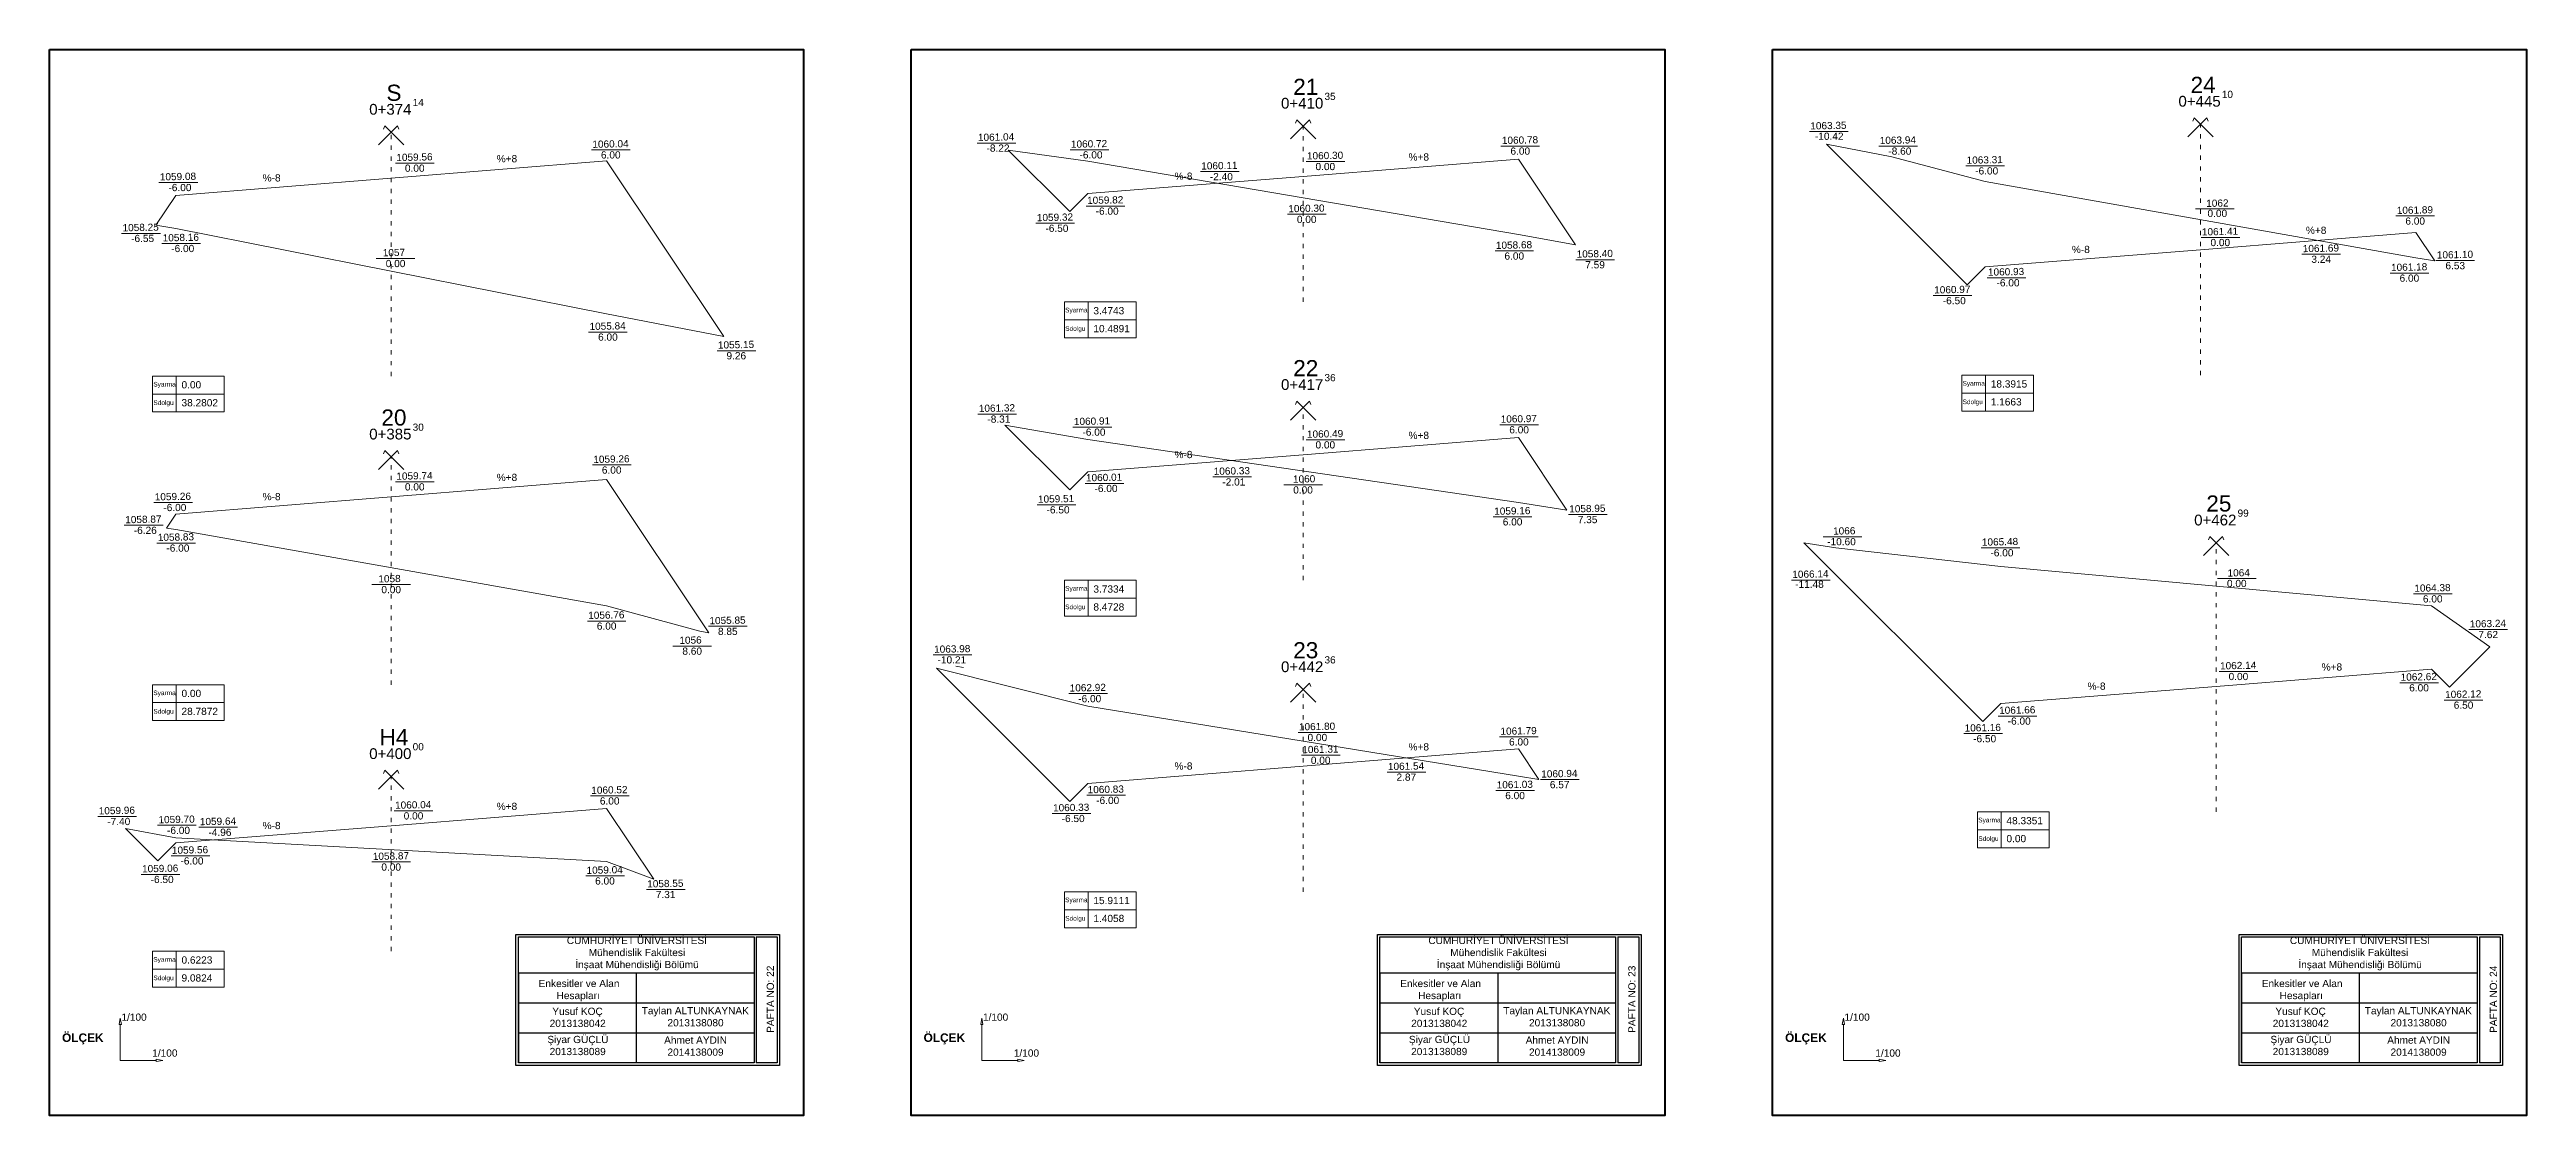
# Model space of a CAD drawing. Header units: millimetres. Extents: x 19067981 to 38137102, y 2652003 to 2652615.
# Drawn here: x 19068709.3 to 19068778.3, y 2652463.7 to 2652493.4 of the extents above; entities that cross this region are included whole.
import ezdxf

# ---------------------------------------------------------------- set-up
doc = ezdxf.new("R2010")
doc.units = ezdxf.units.MM
doc.linetypes.add('ACAD_ISO03W100', pattern=[30, 12, -18])
doc.layers.add('D.K Kesit No', color=93, linetype='Continuous', lineweight=9)
doc.styles.get("Standard").update_dxf_attribs({"font": 'arial.ttf'})

msp = doc.modelspace()

# ---------------------------------------------------------------- linework, layer by layer
at = {"linetype": 'ACAD_ISO03W100', "lineweight": 5, "ltscale": 0.01}
for p, q in [((19068744.196, 2652486.356), (19068744.196, 2652491.256)), ((19068769.194, 2652484.314), (19068769.194, 2652491.311)), ((19068718.794, 2652484.29), (19068718.794, 2652491.087)), ((19068744.196, 2652478.6), (19068744.196, 2652483.417)), ((19068718.794, 2652475.691), (19068718.794, 2652482.038)), ((19068769.632, 2652472.147), (19068769.632, 2652479.643)), ((19068744.196, 2652469.921), (19068744.196, 2652475.554)), ((19068718.794, 2652468.263), (19068718.794, 2652473.134))]:
    msp.add_line(p, q, dxfattribs=at)
at = {"color": 0, "lineweight": 25, "ltscale": 0.2}
for p, q in [((19068722.336, 2652467.666), (19068728.902, 2652467.666)), ((19068722.336, 2652467.666), (19068722.336, 2652467.266)), ((19068722.336, 2652467.666), (19068722.336, 2652465.152)), ((19068725.619, 2652467.666), (19068725.619, 2652465.152)), ((19068746.336, 2652467.666), (19068752.902, 2652467.666)), ((19068746.336, 2652467.666), (19068746.336, 2652467.266)), ((19068746.336, 2652467.666), (19068746.336, 2652465.152)), ((19068749.619, 2652467.666), (19068749.619, 2652465.152)), ((19068770.336, 2652467.666), (19068776.902, 2652467.666)), ((19068770.336, 2652467.666), (19068770.336, 2652467.266)), ((19068770.336, 2652467.666), (19068770.336, 2652465.152)), ((19068773.619, 2652467.666), (19068773.619, 2652465.152)), ((19068722.336, 2652466.828), (19068728.902, 2652466.828)), ((19068746.336, 2652466.828), (19068752.902, 2652466.828)), ((19068770.336, 2652466.828), (19068776.902, 2652466.828)), ((19068722.336, 2652465.99), (19068728.902, 2652465.99)), ((19068746.336, 2652465.99), (19068752.902, 2652465.99)), ((19068770.336, 2652465.99), (19068776.902, 2652465.99))]:
    msp.add_line(p, q, dxfattribs=at)
at = {"color": 0, "lineweight": 40, "ltscale": 0.2}
for points in [[(19068709.275, 2652493.389), (19068730.275, 2652493.389), (19068730.275, 2652463.689), (19068709.275, 2652463.689), (19068709.275, 2652493.389)], [(19068733.275, 2652493.389), (19068754.275, 2652493.389), (19068754.275, 2652463.689), (19068733.275, 2652463.689), (19068733.275, 2652493.389)], [(19068757.275, 2652493.389), (19068778.275, 2652493.389), (19068778.275, 2652463.689), (19068757.275, 2652463.689), (19068757.275, 2652493.389)]]:
    msp.add_lwpolyline(points, dxfattribs=at)
for points in [[(19068722.324, 2652468.734), (19068729.612, 2652468.734), (19068729.612, 2652465.085), (19068722.268, 2652465.085), (19068722.268, 2652468.734), (19068722.324, 2652468.734)], [(19068728.902, 2652465.152), (19068722.336, 2652465.152), (19068722.336, 2652468.666), (19068728.902, 2652468.666)], [(19068728.902, 2652468.666), (19068728.902, 2652465.152)], [(19068728.964, 2652468.666), (19068729.545, 2652468.666), (19068729.545, 2652465.152), (19068728.964, 2652465.152)], [(19068728.964, 2652468.666), (19068728.964, 2652465.152)], [(19068746.324, 2652468.734), (19068753.612, 2652468.734), (19068753.612, 2652465.085), (19068746.268, 2652465.085), (19068746.268, 2652468.734), (19068746.324, 2652468.734)], [(19068752.902, 2652465.152), (19068746.336, 2652465.152), (19068746.336, 2652468.666), (19068752.902, 2652468.666)], [(19068752.902, 2652468.666), (19068752.902, 2652465.152)], [(19068752.964, 2652468.666), (19068753.545, 2652468.666), (19068753.545, 2652465.152), (19068752.964, 2652465.152)], [(19068752.964, 2652468.666), (19068752.964, 2652465.152)], [(19068770.324, 2652468.734), (19068777.612, 2652468.734), (19068777.612, 2652465.085), (19068770.268, 2652465.085), (19068770.268, 2652468.734), (19068770.324, 2652468.734)], [(19068776.902, 2652465.152), (19068770.336, 2652465.152), (19068770.336, 2652468.666), (19068776.902, 2652468.666)], [(19068776.902, 2652468.666), (19068776.902, 2652465.152)], [(19068776.964, 2652468.666), (19068777.545, 2652468.666), (19068777.545, 2652465.152), (19068776.964, 2652465.152)], [(19068776.964, 2652468.666), (19068776.964, 2652465.152)]]:
    msp.add_lwpolyline(points)
at = {"color": 0, "lineweight": 25}
for p in [(19068722.336, 2652466.828), (19068746.336, 2652466.828), (19068770.336, 2652466.828), (19068722.336, 2652465.99), (19068746.336, 2652465.99), (19068770.336, 2652465.99)]:
    msp.add_point(p, dxfattribs=at)
at = {"layer": 'D.K Kesit No', "color": 0, "ltscale": 0.2}
for p, q in [((19068718.617, 2652491.263), (19068718.579, 2652491.171)), ((19068718.794, 2652491.087), (19068718.617, 2652491.263)), ((19068718.794, 2652491.087), (19068718.971, 2652491.263)), ((19068718.971, 2652491.263), (19068719.009, 2652491.171)), ((19068744.196, 2652491.256), (19068743.842, 2652490.902)), ((19068744.019, 2652491.432), (19068743.981, 2652491.34)), ((19068744.196, 2652491.256), (19068744.019, 2652491.432)), ((19068744.196, 2652491.256), (19068744.372, 2652491.432)), ((19068744.196, 2652491.256), (19068744.549, 2652490.902)), ((19068744.372, 2652491.432), (19068744.411, 2652491.34)), ((19068769.194, 2652491.311), (19068768.84, 2652490.957)), ((19068769.017, 2652491.487), (19068768.979, 2652491.395)), ((19068769.194, 2652491.311), (19068769.017, 2652491.487)), ((19068769.194, 2652491.311), (19068769.371, 2652491.487)), ((19068769.194, 2652491.311), (19068769.547, 2652490.957)), ((19068769.371, 2652491.487), (19068769.409, 2652491.395)), ((19068718.794, 2652491.087), (19068718.441, 2652490.733)), ((19068718.794, 2652491.087), (19068719.148, 2652490.733)), ((19068737.545, 2652485.356), (19068737.545, 2652486.356)), ((19068737.545, 2652486.356), (19068739.545, 2652486.356)), ((19068738.205, 2652486.356), (19068738.205, 2652485.356)), ((19068739.545, 2652486.356), (19068739.545, 2652485.356)), ((19068739.545, 2652485.856), (19068737.545, 2652485.856)), ((19068739.545, 2652485.356), (19068737.545, 2652485.356)), ((19068712.144, 2652483.29), (19068712.144, 2652484.29)), ((19068712.144, 2652484.29), (19068714.144, 2652484.29)), ((19068712.804, 2652484.29), (19068712.804, 2652483.29)), ((19068714.144, 2652484.29), (19068714.144, 2652483.29)), ((19068762.543, 2652483.314), (19068762.543, 2652484.314)), ((19068762.543, 2652484.314), (19068764.543, 2652484.314)), ((19068763.203, 2652484.314), (19068763.203, 2652483.314)), ((19068764.543, 2652484.314), (19068764.543, 2652483.314)), ((19068714.144, 2652483.79), (19068712.144, 2652483.79)), ((19068744.019, 2652483.594), (19068743.981, 2652483.502)), ((19068744.196, 2652483.417), (19068744.019, 2652483.594)), ((19068744.196, 2652483.417), (19068744.372, 2652483.594)), ((19068744.372, 2652483.594), (19068744.411, 2652483.502)), ((19068764.543, 2652483.814), (19068762.543, 2652483.814)), ((19068714.144, 2652483.29), (19068712.144, 2652483.29)), ((19068744.196, 2652483.417), (19068743.842, 2652483.064)), ((19068744.196, 2652483.417), (19068744.549, 2652483.064)), ((19068764.543, 2652483.314), (19068762.543, 2652483.314)), ((19068718.617, 2652482.215), (19068718.579, 2652482.122)), ((19068718.794, 2652482.038), (19068718.617, 2652482.215)), ((19068718.794, 2652482.038), (19068718.971, 2652482.215)), ((19068718.971, 2652482.215), (19068719.009, 2652482.122)), ((19068718.794, 2652482.038), (19068718.441, 2652481.684)), ((19068718.794, 2652482.038), (19068719.148, 2652481.684)), ((19068769.632, 2652479.643), (19068769.278, 2652479.29)), ((19068769.455, 2652479.82), (19068769.417, 2652479.728)), ((19068769.632, 2652479.643), (19068769.455, 2652479.82)), ((19068769.632, 2652479.643), (19068769.809, 2652479.82)), ((19068769.632, 2652479.643), (19068769.986, 2652479.29)), ((19068769.809, 2652479.82), (19068769.847, 2652479.728)), ((19068737.545, 2652477.6), (19068737.545, 2652478.6)), ((19068737.545, 2652478.6), (19068739.545, 2652478.6)), ((19068739.545, 2652478.1), (19068737.545, 2652478.1)), ((19068738.205, 2652478.6), (19068738.205, 2652477.6)), ((19068739.545, 2652478.6), (19068739.545, 2652477.6)), ((19068739.545, 2652477.6), (19068737.545, 2652477.6)), ((19068727.394, 2652477.186), (19068727.64, 2652477.138)), ((19068734.526, 2652476.211), (19068734.736, 2652476.171)), ((19068712.144, 2652474.691), (19068712.144, 2652475.691)), ((19068712.144, 2652475.691), (19068714.144, 2652475.691)), ((19068712.804, 2652475.691), (19068712.804, 2652474.691)), ((19068714.144, 2652475.691), (19068714.144, 2652474.691)), ((19068744.196, 2652475.554), (19068743.842, 2652475.201)), ((19068744.019, 2652475.731), (19068743.981, 2652475.639)), ((19068744.196, 2652475.554), (19068744.019, 2652475.731)), ((19068744.196, 2652475.554), (19068744.372, 2652475.731)), ((19068744.196, 2652475.554), (19068744.549, 2652475.201)), ((19068744.372, 2652475.731), (19068744.411, 2652475.639)), ((19068714.144, 2652475.191), (19068712.144, 2652475.191)), ((19068714.144, 2652474.691), (19068712.144, 2652474.691)), ((19068718.617, 2652473.311), (19068718.579, 2652473.219)), ((19068718.794, 2652473.134), (19068718.617, 2652473.311)), ((19068718.794, 2652473.134), (19068718.971, 2652473.311)), ((19068718.971, 2652473.311), (19068719.009, 2652473.219)), ((19068718.794, 2652473.134), (19068718.441, 2652472.781)), ((19068718.794, 2652473.134), (19068719.148, 2652472.781)), ((19068762.981, 2652471.147), (19068762.981, 2652472.147)), ((19068762.981, 2652472.147), (19068764.981, 2652472.147)), ((19068763.641, 2652472.147), (19068763.641, 2652471.147)), ((19068764.981, 2652472.147), (19068764.981, 2652471.147)), ((19068764.981, 2652471.647), (19068762.981, 2652471.647)), ((19068764.981, 2652471.147), (19068762.981, 2652471.147)), ((19068737.545, 2652468.921), (19068737.545, 2652469.921)), ((19068737.545, 2652469.921), (19068739.545, 2652469.921)), ((19068738.205, 2652469.921), (19068738.205, 2652468.921)), ((19068739.545, 2652469.921), (19068739.545, 2652468.921)), ((19068739.545, 2652469.421), (19068737.545, 2652469.421)), ((19068739.545, 2652468.921), (19068737.545, 2652468.921)), ((19068712.144, 2652467.263), (19068712.144, 2652468.263)), ((19068712.144, 2652468.263), (19068714.144, 2652468.263)), ((19068714.144, 2652467.763), (19068712.144, 2652467.763)), ((19068712.804, 2652468.263), (19068712.804, 2652467.263)), ((19068714.144, 2652468.263), (19068714.144, 2652467.263)), ((19068714.144, 2652467.263), (19068712.144, 2652467.263)), ((19068711.217, 2652466.223), (19068711.247, 2652466.403)), ((19068711.247, 2652466.403), (19068711.277, 2652466.223)), ((19068735.217, 2652466.223), (19068735.247, 2652466.403)), ((19068735.247, 2652466.403), (19068735.277, 2652466.223)), ((19068759.217, 2652466.223), (19068759.247, 2652466.403)), ((19068759.247, 2652466.403), (19068759.277, 2652466.223)), ((19068711.277, 2652466.223), (19068711.217, 2652466.223)), ((19068711.247, 2652465.223), (19068711.247, 2652466.223)), ((19068735.277, 2652466.223), (19068735.217, 2652466.223)), ((19068735.247, 2652465.223), (19068735.247, 2652466.223)), ((19068759.277, 2652466.223), (19068759.217, 2652466.223)), ((19068759.247, 2652465.223), (19068759.247, 2652466.223)), ((19068711.247, 2652465.223), (19068712.247, 2652465.223)), ((19068712.247, 2652465.253), (19068712.427, 2652465.223)), ((19068712.247, 2652465.193), (19068712.247, 2652465.253)), ((19068712.427, 2652465.223), (19068712.247, 2652465.193)), ((19068735.247, 2652465.223), (19068736.247, 2652465.223)), ((19068736.247, 2652465.253), (19068736.427, 2652465.223)), ((19068736.247, 2652465.193), (19068736.247, 2652465.253)), ((19068736.427, 2652465.223), (19068736.247, 2652465.193)), ((19068759.247, 2652465.223), (19068760.247, 2652465.223)), ((19068760.247, 2652465.253), (19068760.427, 2652465.223)), ((19068760.247, 2652465.193), (19068760.247, 2652465.253)), ((19068760.427, 2652465.223), (19068760.247, 2652465.193))]:
    msp.add_line(p, q, dxfattribs=at)
at = {"layer": 'D.K Kesit No', "color": 0, "linetype": 'ACAD_ISO03W100', "lineweight": 15, "ltscale": 0.2}
for p, q in [((19068758.301, 2652491.104), (19068759.378, 2652491.104)), ((19068724.372, 2652490.592), (19068725.45, 2652490.592)), ((19068735.114, 2652490.783), (19068736.191, 2652490.783)), ((19068737.704, 2652490.594), (19068738.781, 2652490.594)), ((19068749.709, 2652490.7), (19068750.786, 2652490.7)), ((19068760.235, 2652490.698), (19068761.312, 2652490.698)), ((19068718.912, 2652490.224), (19068719.989, 2652490.224)), ((19068741.335, 2652489.987), (19068742.412, 2652489.987)), ((19068744.278, 2652490.269), (19068745.356, 2652490.269)), ((19068762.655, 2652490.148), (19068763.732, 2652490.148)), ((19068712.324, 2652489.684), (19068713.402, 2652489.684)), ((19068736.755, 2652488.548), (19068737.832, 2652488.548)), ((19068738.153, 2652489.028), (19068739.231, 2652489.028)), ((19068743.76, 2652488.797), (19068744.837, 2652488.797)), ((19068769.054, 2652488.947), (19068770.132, 2652488.947)), ((19068774.638, 2652488.751), (19068775.715, 2652488.751)), ((19068711.284, 2652488.266), (19068712.362, 2652488.266)), ((19068712.403, 2652487.985), (19068713.48, 2652487.985)), ((19068749.542, 2652487.776), (19068750.619, 2652487.776)), ((19068769.21, 2652488.152), (19068770.287, 2652488.152)), ((19068772.02, 2652487.685), (19068773.097, 2652487.685)), ((19068718.378, 2652487.567), (19068719.455, 2652487.567)), ((19068751.792, 2652487.533), (19068752.87, 2652487.533)), ((19068763.249, 2652487.03), (19068764.327, 2652487.03)), ((19068774.478, 2652487.16), (19068775.555, 2652487.16)), ((19068775.755, 2652487.508), (19068776.832, 2652487.508)), ((19068761.752, 2652486.534), (19068762.829, 2652486.534)), ((19068724.292, 2652485.518), (19068725.37, 2652485.518)), ((19068727.87, 2652484.998), (19068728.947, 2652484.998)), ((19068735.138, 2652483.232), (19068736.215, 2652483.232)), ((19068737.786, 2652482.869), (19068738.864, 2652482.869)), ((19068749.676, 2652482.934), (19068750.753, 2652482.934)), ((19068744.278, 2652482.514), (19068745.356, 2652482.514)), ((19068724.398, 2652481.813), (19068725.476, 2652481.813)), ((19068741.682, 2652481.481), (19068742.759, 2652481.481)), ((19068712.182, 2652480.769), (19068713.259, 2652480.769)), ((19068718.912, 2652481.344), (19068719.989, 2652481.344)), ((19068738.123, 2652481.3), (19068739.2, 2652481.3)), ((19068743.657, 2652481.258), (19068744.734, 2652481.258)), ((19068711.359, 2652480.132), (19068712.437, 2652480.132)), ((19068736.786, 2652480.704), (19068737.863, 2652480.704)), ((19068749.494, 2652480.368), (19068750.572, 2652480.368)), ((19068751.585, 2652480.433), (19068752.662, 2652480.433)), ((19068712.267, 2652479.639), (19068713.344, 2652479.639)), ((19068758.687, 2652479.807), (19068759.765, 2652479.807)), ((19068763.081, 2652479.507), (19068764.158, 2652479.507)), ((19068718.256, 2652478.481), (19068719.333, 2652478.481)), ((19068757.799, 2652478.608), (19068758.876, 2652478.608)), ((19068769.669, 2652478.653), (19068770.746, 2652478.653)), ((19068775.128, 2652478.223), (19068776.205, 2652478.223)), ((19068724.257, 2652477.465), (19068725.334, 2652477.465)), ((19068727.633, 2652477.318), (19068728.71, 2652477.318)), ((19068726.641, 2652476.767), (19068727.718, 2652476.767)), ((19068776.673, 2652477.229), (19068777.75, 2652477.229)), ((19068733.893, 2652476.523), (19068734.97, 2652476.523)), ((19068769.715, 2652476.06), (19068770.792, 2652476.06)), ((19068737.669, 2652475.443), (19068738.746, 2652475.443)), ((19068774.745, 2652475.745), (19068775.823, 2652475.745)), ((19068775.985, 2652475.262), (19068777.062, 2652475.262)), ((19068763.56, 2652474.818), (19068764.638, 2652474.818)), ((19068744.056, 2652474.361), (19068745.133, 2652474.361)), ((19068749.669, 2652474.238), (19068750.747, 2652474.238)), ((19068762.6, 2652474.327), (19068763.677, 2652474.327)), ((19068744.148, 2652473.725), (19068745.226, 2652473.725)), ((19068746.534, 2652473.256), (19068747.612, 2652473.256)), ((19068724.343, 2652472.592), (19068725.42, 2652472.592)), ((19068738.17, 2652472.609), (19068739.247, 2652472.609)), ((19068749.564, 2652472.743), (19068750.641, 2652472.743)), ((19068750.806, 2652473.047), (19068751.883, 2652473.047)), ((19068710.621, 2652472.02), (19068711.698, 2652472.02)), ((19068718.877, 2652472.177), (19068719.954, 2652472.177)), ((19068737.206, 2652472.103), (19068738.283, 2652472.103)), ((19068712.285, 2652471.773), (19068713.362, 2652471.773)), ((19068713.438, 2652471.719), (19068714.516, 2652471.719)), ((19068711.828, 2652470.406), (19068712.905, 2652470.406)), ((19068712.66, 2652470.921), (19068713.737, 2652470.921)), ((19068718.256, 2652470.751), (19068719.333, 2652470.751)), ((19068724.211, 2652470.363), (19068725.288, 2652470.363)), ((19068725.901, 2652469.985), (19068726.978, 2652469.985))]:
    msp.add_line(p, q, dxfattribs=at)
at = {"layer": 'D.K Kesit No', "color": 1, "lineweight": 0, "ltscale": 0.2}
for p, q in [((19068735.981, 2652490.589), (19068738.196, 2652490.274)), ((19068737.696, 2652488.874), (19068735.981, 2652490.589)), ((19068758.774, 2652490.752), (19068760.594, 2652490.402)), ((19068758.774, 2652490.752), (19068762.694, 2652486.832)), ((19068728.055, 2652485.395), (19068724.794, 2652490.286)), ((19068738.196, 2652490.274), (19068750.196, 2652488.234)), ((19068750.196, 2652490.334), (19068751.785, 2652487.949)), ((19068760.594, 2652490.402), (19068763.194, 2652489.712)), ((19068712.24, 2652488.494), (19068712.794, 2652489.326)), ((19068738.196, 2652489.374), (19068737.696, 2652488.874)), ((19068763.194, 2652489.712), (19068775.194, 2652487.582)), ((19068712.24, 2652488.494), (19068712.794, 2652488.406)), ((19068712.794, 2652488.406), (19068724.794, 2652486.026)), ((19068750.196, 2652488.234), (19068751.785, 2652487.949)), ((19068775.194, 2652488.292), (19068775.722, 2652487.5)), ((19068763.194, 2652487.332), (19068762.694, 2652486.832)), ((19068775.194, 2652487.582), (19068775.722, 2652487.5)), ((19068724.794, 2652486.026), (19068728.055, 2652485.395)), ((19068735.89, 2652482.924), (19068738.196, 2652482.519)), ((19068737.696, 2652481.119), (19068735.89, 2652482.924)), ((19068738.196, 2652482.519), (19068750.196, 2652480.769)), ((19068750.196, 2652482.579), (19068751.543, 2652480.557)), ((19068738.196, 2652481.619), (19068737.696, 2652481.119)), ((19068727.64, 2652477.138), (19068724.794, 2652481.406)), ((19068750.196, 2652480.769), (19068751.543, 2652480.557)), ((19068712.534, 2652480.056), (19068712.794, 2652480.446)), ((19068712.534, 2652480.056), (19068712.794, 2652480.016)), ((19068712.794, 2652480.016), (19068724.794, 2652477.886)), ((19068758.149, 2652479.648), (19068759.032, 2652479.505)), ((19068758.149, 2652479.648), (19068763.132, 2652474.665)), ((19068759.032, 2652479.505), (19068763.632, 2652478.985)), ((19068763.632, 2652478.985), (19068775.632, 2652477.885)), ((19068724.794, 2652477.886), (19068727.394, 2652477.186)), ((19068775.632, 2652477.885), (19068777.256, 2652476.749)), ((19068777.256, 2652476.749), (19068776.132, 2652475.625)), ((19068733.986, 2652476.149), (19068738.196, 2652475.09)), ((19068737.696, 2652472.44), (19068733.986, 2652476.149)), ((19068775.632, 2652476.125), (19068776.132, 2652475.625)), ((19068738.196, 2652475.09), (19068750.196, 2652473.14)), ((19068763.632, 2652475.165), (19068763.132, 2652474.665)), ((19068750.196, 2652473.9), (19068750.761, 2652473.051)), ((19068738.196, 2652472.94), (19068737.696, 2652472.44)), ((19068750.196, 2652473.14), (19068750.761, 2652473.051)), ((19068724.794, 2652472.242), (19068726.105, 2652470.276)), ((19068711.391, 2652471.685), (19068712.794, 2652471.422)), ((19068712.294, 2652470.782), (19068711.391, 2652471.685)), ((19068712.794, 2652471.282), (19068712.294, 2652470.782)), ((19068712.794, 2652471.422), (19068724.794, 2652470.762)), ((19068724.794, 2652470.762), (19068726.105, 2652470.276))]:
    msp.add_line(p, q, dxfattribs=at)
at = {"layer": 'D.K Kesit No', "lineweight": 0, "ltscale": 0.2}
for p, q in [((19068712.794, 2652489.326), (19068718.794, 2652489.806)), ((19068724.794, 2652490.286), (19068718.794, 2652489.806)), ((19068738.196, 2652489.374), (19068744.196, 2652489.854)), ((19068750.196, 2652490.334), (19068744.196, 2652489.854)), ((19068763.194, 2652487.332), (19068769.194, 2652487.812)), ((19068775.194, 2652488.292), (19068769.194, 2652487.812)), ((19068750.196, 2652482.579), (19068744.196, 2652482.099)), ((19068738.196, 2652481.619), (19068744.196, 2652482.099)), ((19068712.794, 2652480.446), (19068718.794, 2652480.926)), ((19068724.794, 2652481.406), (19068718.794, 2652480.926)), ((19068775.632, 2652476.125), (19068769.632, 2652475.645)), ((19068763.632, 2652475.165), (19068769.632, 2652475.645)), ((19068750.196, 2652473.9), (19068744.196, 2652473.42)), ((19068738.196, 2652472.94), (19068744.196, 2652473.42)), ((19068724.794, 2652472.242), (19068718.794, 2652471.762)), ((19068712.794, 2652471.282), (19068718.794, 2652471.762))]:
    msp.add_line(p, q, dxfattribs=at)

# ---------------------------------------------------------------- texts
at = {"color": 7, "lineweight": 20, "attachment_point": 5}
for s, insert, char_height, width in [('21', (19068744.27, 2652492.349), 0.45, 16.65294), ('24', (19068769.268, 2652492.404), 0.45, 16.65294), ('0+374', (19068718.769, 2652491.721), 0.3, 16.65294), ('S', (19068718.869, 2652492.181), 0.45, 16.65294), ('14', (19068719.546, 2652491.914), 0.2, 16.65294), ('0+410', (19068744.17, 2652491.89), 0.3, 16.65294), ('35', (19068744.947, 2652492.083), 0.2, 16.65294), ('0+445', (19068769.169, 2652491.945), 0.3, 16.65294), ('10', (19068769.945, 2652492.138), 0.2, 16.65294), ('0+417', (19068744.17, 2652484.051), 0.3, 16.65294), ('22', (19068744.27, 2652484.511), 0.45, 16.65294), ('36', (19068744.947, 2652484.245), 0.2, 16.65294), ('0+385', (19068718.769, 2652482.672), 0.3, 16.65294), ('20', (19068718.869, 2652483.132), 0.45, 16.65294), ('30', (19068719.546, 2652482.865), 0.2, 16.65294), ('25', (19068769.707, 2652480.737), 0.45, 16.65294), ('0+462', (19068769.607, 2652480.277), 0.3, 16.65294), ('99', (19068770.383, 2652480.471), 0.2, 16.65294), ('23', (19068744.27, 2652476.648), 0.45, 16.65294), ('0+442', (19068744.17, 2652476.189), 0.3, 16.65294), ('36', (19068744.947, 2652476.382), 0.2, 16.65294), ('0+400', (19068718.769, 2652473.768), 0.3, 16.65294), ('H4', (19068718.869, 2652474.228), 0.45, 16.65294), ('00', (19068719.546, 2652473.962), 0.2, 16.65294), ('{\\fArial|b1|i0|c162|p34;ÖLÇEK}', (19068710.202, 2652465.821), 0.23657, 13.13195), ('{\\fArial|b1|i0|c162|p34;ÖLÇEK}', (19068734.202, 2652465.821), 0.23657, 13.13195), ('{\\fArial|b1|i0|c162|p34;ÖLÇEK}', (19068758.202, 2652465.821), 0.23657, 13.13195)]:
    msp.add_mtext(s, dxfattribs=dict(at, insert=insert, char_height=char_height, width=width))
at = {"color": 1, "lineweight": 5, "char_height": 0.2, "width": 0.87201, "attachment_point": 1, "rotation": 1.14576}
for s, insert in [('{\\C0;1063.35}', (19068758.323, 2652491.36)), ('{\\C0;1059.56}', (19068718.934, 2652490.48)), ('{\\C0;1060.04}', (19068724.395, 2652490.848)), ('{\\C0;1061.04}', (19068735.136, 2652491.039)), ('{\\C0;1060.72}', (19068737.726, 2652490.85)), ('{\\C0;1060.30}', (19068744.301, 2652490.525)), ('{\\C0;1060.78}', (19068749.731, 2652490.956)), ('{\\C0;1063.94}', (19068760.257, 2652490.954)), ('{\\C0;1063.31}', (19068762.677, 2652490.404)), ('{\\C0;1059.08}', (19068712.346, 2652489.94)), ('{\\C0;1060.11}', (19068741.357, 2652490.243)), ('{\\C0;1059.82}', (19068738.176, 2652489.284)), ('{\\C0;1060.30}', (19068743.782, 2652489.053)), ('{\\C0;1062}', (19068769.352, 2652489.202)), ('{\\C0;1058.25}', (19068711.307, 2652488.522)), ('{\\C0;1059.32}', (19068736.777, 2652488.804)), ('{\\C0;1061.41}', (19068769.232, 2652488.408)), ('{\\C0;1061.89}', (19068774.66, 2652489.006)), ('{\\C0;1058.16}', (19068712.425, 2652488.241)), ('{\\C0;  1057}', (19068718.4, 2652487.823)), ('{\\C0;1058.68}', (19068749.564, 2652488.032)), ('{\\C0;1058.40}', (19068751.814, 2652487.789)), ('{\\C0;1061.69}', (19068772.042, 2652487.941)), ('{\\C0;1061.10}', (19068775.777, 2652487.764)), ('{\\C0;1060.93}', (19068763.272, 2652487.286)), ('{\\C0;1061.18}', (19068774.5, 2652487.416)), ('{\\C0;1060.97}', (19068761.774, 2652486.79)), ('{\\C0;1055.84}', (19068724.315, 2652485.774)), ('{\\C0;1055.15}', (19068727.892, 2652485.254)), ('{\\C0;1061.32}', (19068735.16, 2652483.488)), ('{\\C0;1060.91}', (19068737.809, 2652483.124)), ('{\\C0;1060.97}', (19068749.698, 2652483.19)), ('{\\C0;1060.49}', (19068744.301, 2652482.77)), ('{\\C0;1059.74}', (19068718.934, 2652481.6)), ('{\\C0;1059.26}', (19068724.421, 2652482.068)), ('{\\C0;1060.01}', (19068738.145, 2652481.556)), ('{\\C0;1060.33}', (19068741.704, 2652481.737)), ('{\\C0;   1060}', (19068743.679, 2652481.514)), ('{\\C0;1059.26}', (19068712.204, 2652481.024)), ('{\\C0;1059.51}', (19068736.808, 2652480.96)), ('{\\C0;1058.87}', (19068711.382, 2652480.388)), ('{\\C0;1059.16}', (19068749.517, 2652480.624)), ('{\\C0;1058.95}', (19068751.607, 2652480.689)), ('{\\C0;1066}', (19068758.958, 2652480.071)), ('{\\C0;1058.83}', (19068712.289, 2652479.894)), ('{\\C0;1065.48}', (19068763.103, 2652479.763)), ('{\\C0;  1058}', (19068718.278, 2652478.736)), ('{\\C0;1066.14}', (19068757.821, 2652478.864)), ('{\\C0;1064}', (19068769.947, 2652478.903)), ('{\\C0;1064.38}', (19068775.15, 2652478.479)), ('{\\C0;1056.76}', (19068724.279, 2652477.721)), ('{\\C0;1055.85}', (19068727.655, 2652477.574)), ('{\\C0;1063.24}', (19068776.695, 2652477.484)), ('{\\C0;  1056}', (19068726.663, 2652477.023)), ('{\\C0;1063.98}', (19068733.915, 2652476.778)), ('{\\C0;1062.14}', (19068769.737, 2652476.316)), ('{\\C0;1062.62}', (19068774.768, 2652476.001)), ('{\\C0;1062.92}', (19068737.691, 2652475.699)), ('{\\C0;1062.12}', (19068776.007, 2652475.518)), ('{\\C0;1061.80}', (19068744.078, 2652474.617)), ('{\\C0;1061.16}', (19068762.622, 2652474.583)), ('{\\C0;1061.66}', (19068763.583, 2652475.074)), ('{\\C0;1061.31}', (19068744.171, 2652473.981)), ('{\\C0;1061.79}', (19068749.692, 2652474.493)), ('{\\C0;1061.54}', (19068746.557, 2652473.511)), ('{\\C0;1060.94}', (19068750.828, 2652473.302)), ('{\\C0;1060.52}', (19068724.365, 2652472.848)), ('{\\C0;1060.83}', (19068738.192, 2652472.865)), ('{\\C0;1061.03}', (19068749.586, 2652472.999)), ('{\\C0;1059.96}', (19068710.643, 2652472.276)), ('{\\C0;1059.70}', (19068712.307, 2652472.028)), ('{\\C0;1059.64}', (19068713.461, 2652471.975)), ('{\\C0;1060.04}', (19068718.899, 2652472.433)), ('{\\C0;1060.33}', (19068737.228, 2652472.359)), ('{\\C0;1059.56}', (19068712.682, 2652471.177)), ('{\\C0;1059.06}', (19068711.85, 2652470.661)), ('{\\C0;1058.87}', (19068718.278, 2652471.007)), ('{\\C0;1059.04}', (19068724.233, 2652470.619)), ('{\\C0;1058.55}', (19068725.923, 2652470.241))]:
    msp.add_mtext(s, dxfattribs=dict(at, insert=insert))
at = {"color": 0, "lineweight": 25, "ltscale": 0.2, "char_height": 0.20127, "attachment_point": 1}
for s, width, insert in [('\\pi1.3491;CUMHURİYET ÜNİVERSİTESİ\\P\\pi1.9593;Mühendislik Fakültesi\\P\\pi1.5862;İnşaat Mühendisliği Bölümü', 6.56651, (19068722.336, 2652468.666)), ('\\pi1.3491;CUMHURİYET ÜNİVERSİTESİ\\P\\pi1.9593;Mühendislik Fakültesi\\P\\pi1.5862;İnşaat Mühendisliği Bölümü', 6.56651, (19068746.336, 2652468.666)), ('\\pi1.3491;CUMHURİYET ÜNİVERSİTESİ\\P\\pi1.9593;Mühendislik Fakültesi\\P\\pi1.5862;İnşaat Mühendisliği Bölümü', 6.56651, (19068770.336, 2652468.666)), ('\\pi0.48699; Enkesitler ve Alan \\P\\pi1.0643;Hesapları', 3.28325, (19068722.336, 2652467.467)), ('\\pi0.48699; Enkesitler ve Alan \\P\\pi1.0643;Hesapları', 3.28325, (19068746.336, 2652467.467)), ('\\pi0.48699; Enkesitler ve Alan \\P\\pi1.0643;Hesapları', 3.28325, (19068770.336, 2652467.467)), ('\\pi0.94438;Yusuf KOÇ\\P\\pi0.87127;2013138042', 3.28325, (19068722.336, 2652466.691)), ('\\pi0.15289;Taylan ALTUNKAYNAK\\P\\pi0.87059;2013138080', 3.28325, (19068725.619, 2652466.709)), ('\\pi0.94438;Yusuf KOÇ\\P\\pi0.87127;2013138042', 3.28325, (19068746.336, 2652466.691)), ('\\pi0.15289;Taylan ALTUNKAYNAK\\P\\pi0.87059;2013138080', 3.28325, (19068749.619, 2652466.709)), ('\\pi0.94438;Yusuf KOÇ\\P\\pi0.87127;2013138042', 3.28325, (19068770.336, 2652466.691)), ('\\pi0.15289;Taylan ALTUNKAYNAK\\P\\pi0.87059;2013138080', 3.28325, (19068773.619, 2652466.709)), ('\\pi0.80778;Şiyar GÜÇLÜ\\P\\pi0.87004;2013138089', 3.28325, (19068722.336, 2652465.907)), ('\\pi0.77812;Ahmet AYDIN\\P\\pi0.87004;2014138009', 3.28325, (19068725.619, 2652465.89)), ('\\pi0.80778;Şiyar GÜÇLÜ\\P\\pi0.87004;2013138089', 3.28325, (19068746.336, 2652465.907)), ('\\pi0.77812;Ahmet AYDIN\\P\\pi0.87004;2014138009', 3.28325, (19068749.619, 2652465.89)), ('\\pi0.80778;Şiyar GÜÇLÜ\\P\\pi0.87004;2013138089', 3.28325, (19068770.336, 2652465.907)), ('\\pi0.77812;Ahmet AYDIN\\P\\pi0.87004;2014138009', 3.28325, (19068773.619, 2652465.89))]:
    msp.add_mtext_dynamic_manual_height_columns(s, width=width, gutter_width=1.006, heights=[0], dxfattribs=dict(at, insert=insert))
at = {"color": 0, "lineweight": 25, "ltscale": 0.2, "char_height": 0.20127, "attachment_point": 1, "rotation": 90}
for s, insert in [('\\pi0.83765;PAFTA NO: 22', (19068729.254, 2652465.152)), ('\\pi0.83662;PAFTA NO: 23', (19068753.254, 2652465.152)), ('\\pi0.83703;PAFTA NO: 24', (19068777.254, 2652465.152))]:
    msp.add_mtext_dynamic_manual_height_columns(s, width=3.5138, gutter_width=1.006, heights=[0], dxfattribs=dict(at, insert=insert))
at = {"layer": 'D.K Kesit No', "color": 0, "linetype": 'ACAD_ISO03W100', "ltscale": 0.2, "char_height": 0.2013, "width": 0.58936, "attachment_point": 1}
for s, insert in [('%+8', (19068721.732, 2652490.447)), ('%+8', (19068747.133, 2652490.495)), ('%-8', (19068715.212, 2652489.913)), ('%-8', (19068740.614, 2652489.96)), ('%+8', (19068772.131, 2652488.453)), ('%-8', (19068765.612, 2652487.919)), ('%-8', (19068740.614, 2652482.205)), ('%+8', (19068747.133, 2652482.739)), ('%+8', (19068721.732, 2652481.567)), ('%-8', (19068715.212, 2652481.033)), ('%+8', (19068772.57, 2652476.286)), ('%-8', (19068766.05, 2652475.751)), ('%+8', (19068747.133, 2652474.06)), ('%-8', (19068740.614, 2652473.526)), ('%-8', (19068715.212, 2652471.868)), ('%+8', (19068721.732, 2652472.402)), ('1/100', (19068711.278, 2652466.529)), ('1/100', (19068735.278, 2652466.529)), ('1/100', (19068759.278, 2652466.529)), ('1/100', (19068712.137, 2652465.529)), ('1/100', (19068736.137, 2652465.529)), ('1/100', (19068760.137, 2652465.529))]:
    msp.add_mtext(s, dxfattribs=dict(at, insert=insert))
at = {"layer": 'D.K Kesit No', "color": 0, "linetype": 'ACAD_ISO03W100', "ltscale": 0.2, "char_height": 0.2013, "attachment_point": 1}
for s, insert in [('6.00', (19068724.636, 2652490.553)), ('-8.22', (19068735.377, 2652490.743)), ('-6.00', (19068737.968, 2652490.554)), ('6.00', (19068749.972, 2652490.66)), ('-10.42', (19068758.454, 2652491.074)), ('-8.60', (19068760.499, 2652490.659)), ('0.00', (19068719.175, 2652490.184)), ('-2.40', (19068741.598, 2652489.947)), ('0.00', (19068744.542, 2652490.229)), ('-6.00', (19068762.919, 2652490.108)), ('-6.00', (19068712.588, 2652489.644)), ('-6.50', (19068737.018, 2652488.508)), ('-6.00', (19068738.417, 2652488.988)), ('0.00', (19068744.023, 2652488.757)), ('0.00', (19068769.39, 2652488.924)), ('6.00', (19068774.902, 2652488.711)), ('-6.55', (19068711.548, 2652488.226)), ('-6.00', (19068712.666, 2652487.946)), ('6.00', (19068749.805, 2652487.736)), ('0.00', (19068769.473, 2652488.112)), ('0.00', (19068718.642, 2652487.527)), ('7.59', (19068752.056, 2652487.493)), ('-6.00', (19068763.513, 2652486.99)), ('3.24', (19068772.283, 2652487.646)), ('6.00', (19068774.741, 2652487.12)), ('6.53', (19068776.018, 2652487.468)), ('-6.50', (19068762.016, 2652486.494)), ('6.00', (19068724.556, 2652485.478)), ('9.26', (19068728.133, 2652484.958)), ('-8.31', (19068735.401, 2652483.192)), ('-6.00', (19068738.05, 2652482.829)), ('6.00', (19068749.94, 2652482.895)), ('0.00', (19068744.542, 2652482.474)), ('6.00', (19068724.662, 2652481.773)), ('-2.01', (19068741.946, 2652481.441)), ('0.00', (19068719.175, 2652481.304)), ('-6.00', (19068738.386, 2652481.26)), ('0.00', (19068743.921, 2652481.219)), ('-6.26', (19068711.623, 2652480.093)), ('-6.00', (19068712.446, 2652480.729)), ('-6.50', (19068737.05, 2652480.664)), ('6.00', (19068749.758, 2652480.329)), ('7.35', (19068751.848, 2652480.393)), ('-6.00', (19068712.53, 2652479.599)), ('-10.60', (19068758.796, 2652479.778)), ('-6.00', (19068763.344, 2652479.467)), ('0.00', (19068718.519, 2652478.441)), ('-11.48', (19068757.903, 2652478.59)), ('0.00', (19068769.932, 2652478.613)), ('6.00', (19068775.391, 2652478.183)), ('6.00', (19068724.521, 2652477.425)), ('8.60', (19068726.904, 2652476.727)), ('8.85', (19068727.896, 2652477.278)), ('7.62', (19068776.936, 2652477.189)), ('-10.21', (19068734.013, 2652476.483)), ('0.00', (19068769.978, 2652476.02)), ('-6.00', (19068737.932, 2652475.403)), ('6.00', (19068775.009, 2652475.705)), ('-6.00', (19068763.824, 2652474.779)), ('6.50', (19068776.249, 2652475.223)), ('0.00', (19068744.32, 2652474.321)), ('6.00', (19068749.933, 2652474.198)), ('-6.50', (19068762.863, 2652474.288)), ('0.00', (19068744.412, 2652473.685)), ('2.87', (19068746.798, 2652473.216)), ('6.00', (19068724.606, 2652472.553)), ('-6.00', (19068738.433, 2652472.569)), ('6.00', (19068749.827, 2652472.703)), ('6.57', (19068751.07, 2652473.007)), ('-7.40', (19068710.884, 2652471.981)), ('0.00', (19068719.141, 2652472.137)), ('-6.50', (19068737.47, 2652472.064)), ('-6.00', (19068712.548, 2652471.733)), ('-4.96', (19068713.702, 2652471.679)), ('-6.00', (19068712.923, 2652470.882)), ('0.00', (19068718.519, 2652470.711)), ('-6.50', (19068712.092, 2652470.366)), ('6.00', (19068724.474, 2652470.324)), ('7.31', (19068726.165, 2652469.946))]:
    msp.add_mtext_dynamic_manual_height_columns(s, width=0.48464, gutter_width=1.006, heights=[0], dxfattribs=dict(at, insert=insert))
at = {"layer": 'D.K Kesit No', "color": 0, "lineweight": 0, "ltscale": 0.2, "char_height": 0.1296, "attachment_point": 1}
for s, insert in [('Syarma ', (19068737.567, 2652486.194)), ('Sdolgu ', (19068737.57, 2652485.679)), ('Syarma ', (19068712.166, 2652484.128)), ('Sdolgu ', (19068712.169, 2652483.614)), ('Syarma ', (19068762.565, 2652484.152)), ('Sdolgu ', (19068762.568, 2652483.637)), ('Syarma ', (19068737.567, 2652478.439)), ('Sdolgu ', (19068737.57, 2652477.924)), ('Syarma ', (19068712.166, 2652475.529)), ('Sdolgu ', (19068712.169, 2652475.014)), ('Syarma ', (19068763.003, 2652471.985)), ('Sdolgu ', (19068763.006, 2652471.47)), ('Syarma ', (19068737.567, 2652469.759)), ('Sdolgu ', (19068737.57, 2652469.245)), ('Syarma ', (19068712.166, 2652468.101)), ('Sdolgu ', (19068712.169, 2652467.587))]:
    msp.add_mtext_dynamic_manual_height_columns(s, width=2.66636, gutter_width=1.006, heights=[0], dxfattribs=dict(at, insert=insert))
at = {"layer": 'D.K Kesit No', "color": 1, "lineweight": 0, "ltscale": 0.2, "attachment_point": 1}
for s, insert, char_height in [('{\\C0;3.4743}', (19068738.354, 2652486.213), 0.20127), ('{\\C0;10.4891}', (19068738.354, 2652485.713), 0.20127), ('{\\C0;0.00}', (19068712.952, 2652484.148), 0.2013), ('{\\C0;38.2802}', (19068712.952, 2652483.648), 0.20127), ('{\\C0;18.3915}', (19068763.352, 2652484.172), 0.20127), ('{\\C0;1.1663}', (19068763.352, 2652483.672), 0.20127), ('{\\C0;3.7334}', (19068738.354, 2652478.458), 0.20127), ('{\\C0;8.4728}', (19068738.354, 2652477.958), 0.20127), ('{\\C0;0.00}', (19068712.952, 2652475.549), 0.2013), ('{\\C0;28.7872}', (19068712.952, 2652475.049), 0.20127), ('{\\C0;48.3351}', (19068763.79, 2652472.004), 0.20127), ('{\\C0;0.00}', (19068763.79, 2652471.504), 0.2013), ('{\\C0;15.9111}', (19068738.354, 2652469.779), 0.20127), ('{\\C0;1.4058}', (19068738.354, 2652469.279), 0.20127), ('{\\C0;0.6223}', (19068712.952, 2652468.121), 0.20127), ('{\\C0;9.0824}', (19068712.952, 2652467.621), 0.20127)]:
    msp.add_mtext_dynamic_manual_height_columns(s, width=1.34, gutter_width=1.006, heights=[0], dxfattribs=dict(at, insert=insert, char_height=char_height))

doc.saveas('drawing.dxf')
